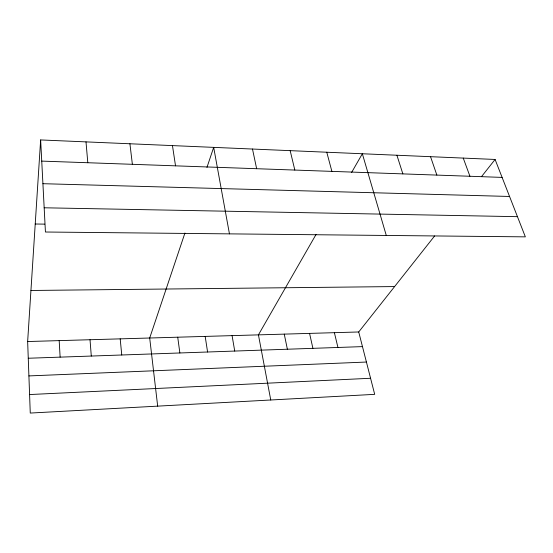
<?xml version="1.0" encoding="UTF-8"?>
<svg xmlns="http://www.w3.org/2000/svg" width="553" height="553" viewBox="0 0 553 553"><rect width="100%" height="100%" fill="white"/><g stroke="black" fill="none" stroke-linecap="round" stroke-linejoin="round"><path stroke-width="0.83" d="M434.596 235.986L358.724 331.973L374.692 394.344L30.263 413.063L27.65 341.533L40.639 139.937L495.087 159.458L525.35 236.857L45.429 232.011L40.639 139.937M184.937 233.013L149.69 338.007L157.674 406.144M206.953 167.407L213.679 147.368L229.447 233.871M316.095 234.368L258.431 334.869L270.756 399.999M351.549 172.564L362.346 153.755L386.284 235.454M481.601 176.518L495.087 159.458M29.592 394.552L370.579 378.266M28.908 375.916L366.425 362.042M28.258 358.247L362.471 346.613M27.65 341.533L358.724 331.973M30.94 290.477L394.614 286.572M35.226 224.006L44.703 224.131M44.171 207.79L517.456 216.672M42.92 183.7L509.555 196.467M41.745 161.103L502.103 177.402M463.248 158.089L469.932 176.269M430.538 156.686L436.863 175.094M396.916 155.241L402.861 173.891M326.775 152.227L331.883 171.375M334.385 332.678L337.938 347.464M290.173 150.658L294.825 170.061M309.569 333.39L312.908 348.335M252.493 149.034L256.647 168.713M284.256 334.123L287.373 349.226M232.08 335.63L234.728 351.058M205.184 336.404L207.582 352.005M172.46 145.598L175.522 165.838M177.727 337.199L179.863 352.973M129.92 143.766L132.374 164.31M120.188 338.858L121.757 354.991M86.005 141.886L87.803 162.734M90.021 339.729L91.293 356.056M59.185 340.62L60.132 357.141"/></g></svg>
